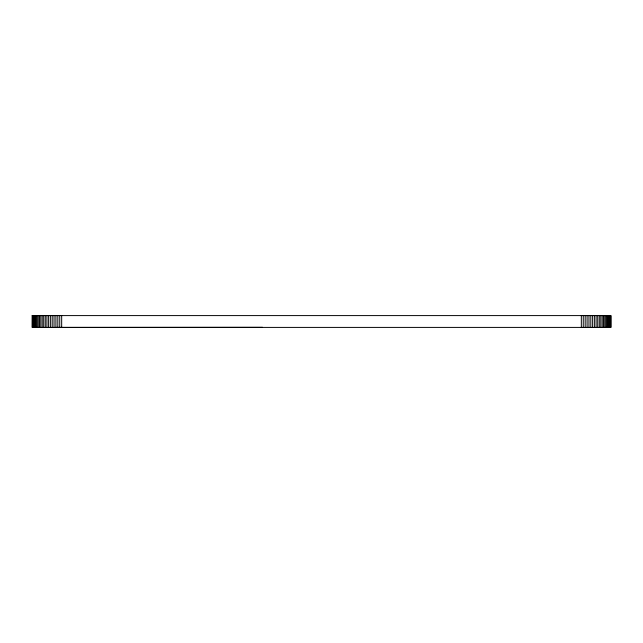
<?xml version="1.0" encoding="UTF-8"?>
<svg xmlns="http://www.w3.org/2000/svg" width="643" height="643" viewBox="0 0 643 643"><rect width="100%" height="100%" fill="white"/><g stroke="black" fill="none" stroke-linecap="round" stroke-linejoin="round"><path stroke-width="0.96" d="M32.15 315.592L610.85 315.592L610.85 327.408L32.15 327.408L32.214 315.592M55.845 327.408L262.529 327.287M610.786 315.592L610.786 327.408M610.601 315.592L610.601 327.408M610.279 315.592L610.279 327.408M609.845 315.592L609.845 327.408M609.283 315.592L609.283 327.408M608.6 315.592L608.6 327.408M607.804 315.592L607.804 327.408M606.896 315.592L606.896 327.408M605.875 315.592L605.875 327.408M604.75 315.592L604.75 327.408M603.52 315.592L603.52 327.408M602.202 315.592L602.202 327.408M600.795 315.592L600.795 327.408M599.3 315.592L599.3 327.408M597.725 315.592L597.725 327.408M596.085 315.592L596.085 327.408M594.381 315.592L594.381 327.408M592.621 315.592L592.621 327.408M590.813 315.592L590.813 327.408M588.964 315.592L588.964 327.408M587.083 315.592L587.083 327.408M585.178 315.592L585.178 327.408M583.257 315.592L583.257 327.408M581.328 315.592L581.328 327.408M61.672 315.592L61.672 327.408M59.743 315.592L59.743 327.408M57.822 315.592L57.822 327.408M55.917 315.592L55.917 327.408M54.036 315.592L54.036 327.408M52.187 315.592L52.187 327.408M50.379 315.592L50.379 327.408M48.619 315.592L48.619 327.408M46.915 315.592L46.915 327.408M45.275 315.592L45.275 327.408M43.7 315.592L43.7 327.408M42.205 315.592L42.205 327.408M40.798 315.592L40.798 327.408M39.48 315.592L39.48 327.408M38.25 315.592L38.25 327.408M37.125 315.592L37.125 327.408M36.104 315.592L36.104 327.408M35.196 315.592L35.196 327.408M34.4 315.592L34.4 327.408M33.717 315.592L33.717 327.408M33.155 315.592L33.155 327.408M32.721 315.592L32.721 327.408M32.399 315.592L32.399 327.408"/></g></svg>
